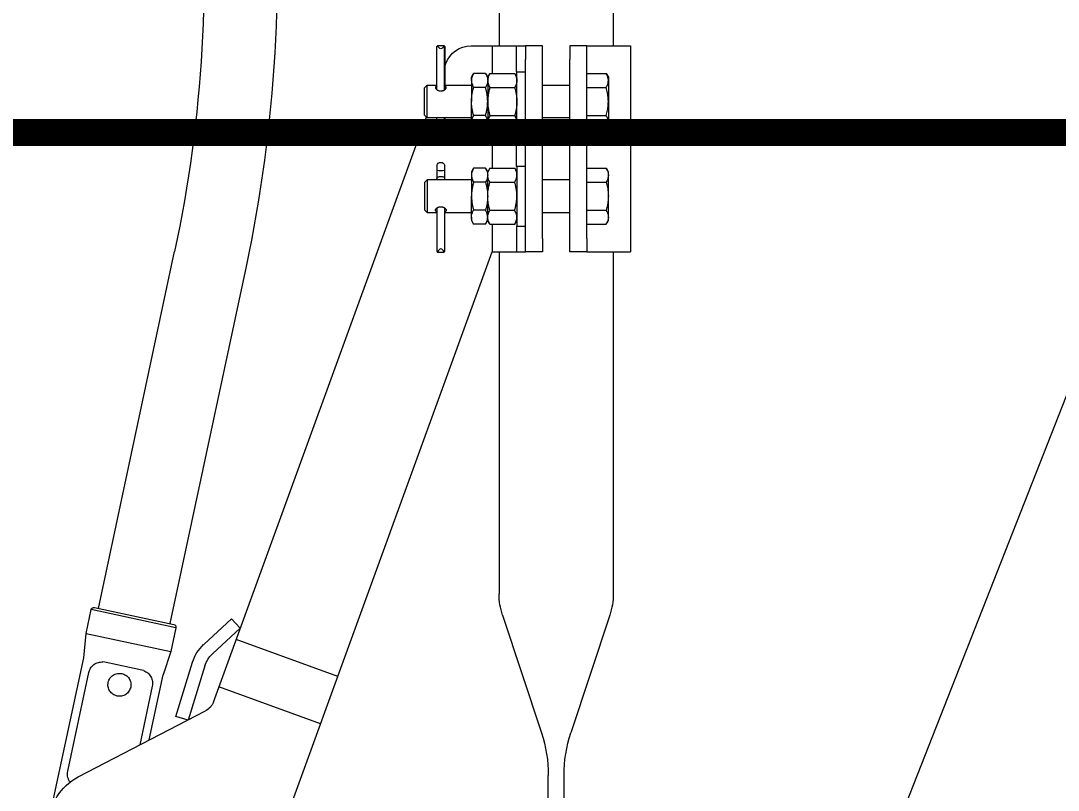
# Model space of a CAD drawing. Header units: millimetres. Extents: x -37020 to 35906, y -101 to 52234.
# Drawn here: x 3.2587 to 3.6423, y 320.8638 to 321.1483 of the extents above; entities that cross this region are included whole.
import ezdxf

# ---------------------------------------------------------------- set-up
doc = ezdxf.new("R2010")
doc.units = ezdxf.units.MM
doc.header["$PDMODE"] = 35
doc.header["$PDSIZE"] = 1
doc.linetypes.add('TRAZO_Y_PUNTO2', pattern=[12.7, 6.35, -3.175, 0, -3.175])
doc.layers.add('Catenaria', color=2, linetype='Continuous')
doc.layers.add('ME-RIELES', color=240, linetype='TRAZO_Y_PUNTO2')
doc.styles.add('Romans', font='romans.shx', dxfattribs={"width": 0.8})
doc.styles.get("Standard").update_dxf_attribs({"font": 'arial.ttf'})
doc.dimstyles.get("Standard").update_dxf_attribs({"dimtxt": 0.18, "dimasz": 0.18, "dimexe": 0.18, "dimexo": 0.0625, "dimgap": 0.09, "dimtad": 0, "dimtih": 1, "dimtoh": 1, "dimdec": 4, "dimzin": 0, "dimdsep": 46, "dimtxsty": 'Standard', "dimcen": 0.09, "dimadec": 0, "dimazin": 0, "dimtfac": 1, "dimtdec": 4, "dimtofl": 0, "dimtmove": 0, "dimatfit": 3, "dimfxl": 1, "dimtolj": 1, "dimtzin": 0, "dimarcsym": 0})

# ---------------------------------------------------------------- blocks, each defined once
blk = doc.blocks.new('ménsula móvil IN G 2.2m')
at = {"color": 252, "linetype": 'Continuous', "lineweight": 15}
for p, q in [((921.57, -432.53), (1460, -221.01)), ((1232.2, -522.55), (1156, -522.55)), ((1156, -535.38), (1156, -522.55)), ((1232.2, -535.38), (1232.2, -522.55)), ((1156, -528.9), (1029.53, -528.9)), ((1642.06, -528.9), (1232.2, -528.9)), ((1021.68, -530.16), (978.14, -544.57)), ((1166.2, -531.5), (1167.6, -530.7)), ((1166.2, -538.65), (1166.2, -531.5)), ((1167.6, -530.7), (1168.8, -530.7)), ((1168.8, -530.7), (1176.6, -530.7)), ((1171.4, -538.65), (1171.4, -531.5)), ((1176.6, -530.7), (1184.39, -530.7)), ((1181.79, -538.65), (1181.79, -531.5)), ((1184.39, -530.7), (1185.6, -530.7)), ((1185.6, -530.7), (1186.99, -531.5)), ((1186.99, -538.65), (1186.99, -531.5)), ((1202.6, -530.7), (1201.2, -531.5)), ((1201.2, -538.65), (1201.2, -531.5)), ((1203.8, -530.7), (1202.6, -530.7)), ((1211.6, -530.7), (1203.8, -530.7)), ((1206.4, -538.65), (1206.4, -531.5)), ((1219.39, -530.7), (1211.6, -530.7)), ((1216.79, -538.65), (1216.79, -531.5)), ((1220.6, -530.7), (1219.39, -530.7)), ((1221.99, -531.5), (1220.6, -530.7)), ((1221.99, -538.65), (1221.99, -531.5)), ((1156, -538.65), (1156, -535.38)), ((1232.2, -538.65), (1232.2, -535.38)), ((1156, -538.65), (1156, -545)), ((1161, -538.65), (1156, -538.65)), ((1161, -538.65), (1227.2, -538.65)), ((1227.2, -538.65), (1232.2, -538.65)), ((1232.2, -538.65), (1232.2, -545)), ((920.49, -547.1), (962.43, -547.1)), ((1156, -545), (1161, -545)), ((1161, -545), (1227.2, -545)), ((1170.6, -555), (1170.6, -545)), ((1182.6, -545), (1182.6, -555)), ((1205.6, -545), (1205.6, -555)), ((1217.6, -555), (1217.6, -545)), ((1232.2, -545), (1227.2, -545)), ((920.49, -552.9), (962.43, -552.9)), ((1021.68, -569.84), (978.14, -555.43)), ((1156, -555), (1156, -561.35)), ((1161, -555), (1156, -555)), ((1161, -555), (1227.2, -555)), ((1227.2, -555), (1232.2, -555)), ((1232.2, -555), (1232.2, -561.35)), ((1156, -561.35), (1161, -561.35)), ((1156, -564.62), (1156, -561.35)), ((1161, -561.35), (1227.2, -561.35)), ((1165.56, -564.52), (1165.56, -561.35)), ((1187.63, -561.35), (1187.63, -564.52)), ((1200.56, -561.35), (1222.63, -561.35)), ((1200.56, -561.35), (1200.56, -564.52)), ((1222.63, -564.52), (1222.63, -561.35)), ((1232.2, -561.35), (1227.2, -561.35)), ((1232.2, -564.62), (1232.2, -561.35)), ((1156, -573.61), (1156, -564.62)), ((1165.6, -564.62), (1156, -564.62)), ((1187.63, -564.52), (1165.56, -564.52)), ((1166.2, -565.33), (1167.6, -564.52)), ((1166.2, -574.52), (1166.2, -565.33)), ((1171.4, -574.52), (1171.4, -565.33)), ((1181.79, -574.52), (1181.79, -565.33)), ((1185.6, -564.52), (1186.99, -565.33)), ((1186.99, -574.52), (1186.99, -565.33)), ((1187.59, -564.62), (1200.6, -564.62)), ((1200.56, -564.52), (1222.63, -564.52)), ((1202.6, -564.52), (1201.2, -565.33)), ((1201.2, -574.52), (1201.2, -565.33)), ((1206.4, -574.52), (1206.4, -565.33)), ((1216.79, -574.52), (1216.79, -565.33)), ((1221.99, -565.33), (1220.6, -564.52)), ((1221.99, -574.52), (1221.99, -565.33)), ((1222.59, -564.62), (1232.2, -564.62)), ((1232.2, -573.61), (1232.2, -564.62)), ((1156, -571.1), (1029.53, -571.1)), ((1642.06, -571.1), (1232.2, -571.1)), ((948.84, -649), (1155.97, -573.61)), ((1166.2, -573.61), (1155.97, -573.61)), ((1167.6, -575.32), (1166.2, -574.52)), ((1166.2, -576.13), (1167.6, -575.32)), ((1167.6, -575.32), (1168.8, -575.32)), ((1168.8, -575.32), (1176.6, -575.32)), ((1176.6, -575.32), (1184.39, -575.32)), ((1184.39, -575.32), (1185.6, -575.32)), ((1186.99, -574.52), (1185.6, -575.32)), ((1185.6, -575.32), (1186.99, -576.13)), ((1201.2, -573.61), (1186.99, -573.61)), ((1201.2, -574.52), (1202.6, -575.32)), ((1202.6, -575.32), (1201.2, -576.13)), ((1203.8, -575.32), (1202.6, -575.32)), ((1211.6, -575.32), (1203.8, -575.32)), ((1219.39, -575.32), (1211.6, -575.32)), ((1220.6, -575.32), (1219.39, -575.32)), ((1220.6, -575.32), (1221.99, -574.52)), ((1221.99, -576.13), (1220.6, -575.32)), ((1232.2, -573.61), (1221.99, -573.61)), ((1232.2, -581.43), (1232.2, -573.61)), ((1166.2, -576.13), (1166.2, -580.52)), ((1171.4, -576.13), (1171.4, -580.52)), ((1181.79, -576.13), (1181.79, -580.52)), ((1186.99, -576.13), (1186.99, -580.52)), ((1201.2, -576.13), (1201.2, -580.52)), ((1206.4, -576.13), (1206.4, -580.52)), ((1216.79, -576.13), (1216.79, -580.52)), ((1221.99, -576.13), (1221.99, -580.52)), ((1167.6, -581.32), (1166.2, -580.52)), ((1168.8, -581.32), (1167.6, -581.32)), ((1168.8, -581.32), (1176.6, -581.32)), ((1170.6, -591.22), (1170.6, -581.32)), ((1184.39, -581.32), (1176.6, -581.32)), ((1182.6, -581.32), (1182.6, -597.69)), ((1185.6, -581.32), (1184.39, -581.32)), ((1186.99, -580.52), (1185.6, -581.32)), ((1201.2, -580.52), (1202.6, -581.32)), ((1202.6, -581.32), (1203.8, -581.32)), ((1203.8, -581.32), (1211.6, -581.32)), ((1205.6, -581.32), (1205.6, -597.69)), ((1219.39, -581.32), (1211.6, -581.32)), ((1217.6, -591.22), (1217.6, -581.32)), ((1219.39, -581.32), (1220.6, -581.32)), ((1220.6, -581.32), (1221.99, -580.52)), ((1155.92, -593.82), (1155.92, -591.48)), ((1172.24, -591.23), (1156.23, -591.23)), ((1172.24, -594.07), (1156.23, -594.07)), ((1156.25, -591.22), (1172.24, -591.22)), ((1172.24, -594.08), (1156.25, -594.08)), ((1170.6, -597.69), (1170.6, -594.08)), ((1182.6, -591.22), (1183.31, -591.22)), ((1183.33, -591.23), (1182.6, -591.23)), ((1183.33, -594.07), (1182.6, -594.07)), ((1183.31, -594.08), (1182.6, -594.08)), ((1183.33, -591.23), (1183.31, -591.22)), ((1183.31, -591.22), (1186.14, -591.22)), ((1183.31, -594.08), (1183.33, -594.07)), ((1186.14, -594.08), (1183.31, -594.08)), ((1183.48, -591.32), (1183.33, -591.23)), ((1186.14, -591.23), (1183.33, -591.23)), ((1183.33, -594.07), (1183.48, -593.98)), ((1186.14, -594.07), (1183.33, -594.07)), ((1183.62, -591.47), (1183.48, -591.32)), ((1183.48, -593.98), (1183.62, -593.83)), ((1183.73, -591.67), (1183.62, -591.47)), ((1183.62, -593.83), (1183.73, -593.63)), ((1183.82, -591.92), (1183.73, -591.67)), ((1183.73, -593.63), (1183.82, -593.38)), ((1183.89, -592.2), (1183.82, -591.92)), ((1183.82, -593.38), (1183.89, -593.1)), ((1183.92, -592.5), (1183.89, -592.2)), ((1183.89, -593.1), (1183.92, -592.8)), ((1183.92, -592.8), (1183.92, -592.5)), ((1186.14, -591.23), (1186.14, -591.22)), ((1186.14, -591.22), (1187.89, -591.22)), ((1187.93, -591.23), (1186.14, -591.23)), ((1186.14, -594.08), (1186.14, -594.07)), ((1187.93, -594.07), (1186.14, -594.07)), ((1187.89, -594.08), (1186.14, -594.08)), ((1200.26, -591.23), (1202.06, -591.23)), ((1200.26, -594.07), (1202.06, -594.07)), ((1202.05, -591.22), (1200.3, -591.22)), ((1200.3, -594.08), (1202.05, -594.08)), ((1202.06, -591.23), (1202.05, -591.22)), ((1204.88, -591.22), (1202.05, -591.22)), ((1202.05, -594.08), (1202.06, -594.07)), ((1202.05, -594.08), (1204.88, -594.08)), ((1202.06, -591.23), (1204.86, -591.23)), ((1202.06, -594.07), (1204.86, -594.07)), ((1204.27, -592.5), (1204.31, -592.2)), ((1204.27, -592.8), (1204.27, -592.5)), ((1204.31, -593.1), (1204.27, -592.8)), ((1204.31, -592.2), (1204.37, -591.92)), ((1204.37, -593.38), (1204.31, -593.1)), ((1204.37, -591.92), (1204.46, -591.67)), ((1204.46, -593.63), (1204.37, -593.38)), ((1204.46, -591.67), (1204.58, -591.47)), ((1204.58, -593.83), (1204.46, -593.63)), ((1204.58, -591.47), (1204.71, -591.32)), ((1204.71, -593.98), (1204.58, -593.83)), ((1204.71, -591.32), (1204.86, -591.23)), ((1204.86, -594.07), (1204.71, -593.98)), ((1204.86, -591.23), (1204.88, -591.22)), ((1204.86, -591.23), (1205.6, -591.23)), ((1204.88, -594.08), (1204.86, -594.07)), ((1204.86, -594.07), (1205.6, -594.07)), ((1205.6, -591.22), (1204.88, -591.22)), ((1204.88, -594.08), (1205.6, -594.08)), ((1231.94, -591.22), (1215.95, -591.22)), ((1215.95, -591.23), (1231.96, -591.23)), ((1215.95, -594.07), (1231.96, -594.07)), ((1215.95, -594.08), (1231.94, -594.08)), ((1217.6, -597.69), (1217.6, -594.08)), ((1224.53, -591.22), (1225.62, -590.83)), ((1232.28, -593.82), (1232.28, -591.48)), ((989.56, -676.75), (1205.91, -598)), ((1182.6, -597.69), (1170.6, -597.69)), ((1171.56, -598.65), (1170.6, -597.69)), ((1182.6, -597.69), (1181.63, -598.65)), ((1205.6, -597.69), (1217.6, -597.69)), ((1205.6, -597.69), (1206.56, -598.65)), ((1216.63, -598.65), (1217.6, -597.69)), ((1181.63, -598.65), (1171.56, -598.65)), ((1206.56, -598.65), (1216.63, -598.65)), ((999.01, -630.74), (1012.69, -668.33)), ((981.48, -637.12), (995.16, -674.71)), ((1007.32, -677.11), (1016.86, -666.81)), ((1020.35, -670.04), (1016.86, -666.81)), ((1150.57, -664.69), (1018.54, -692.87)), ((1010.85, -680.3), (1020.35, -670.04)), ((961.84, -726.74), (986.29, -679.62)), ((1002.94, -679.87), (982.83, -686.09)), ((982.83, -686.09), (984.24, -690.64)), ((984.24, -690.64), (1004.28, -684.44)), ((1008.24, -692.51), (999.64, -695.36)), ((1017.04, -690.63), (1008.23, -692.51)), ((1014.91, -723.8), (1008.23, -692.51)), ((1017.04, -690.63), (1023.72, -721.92)), ((1024.49, -720.74), (1018.23, -691.4)), ((1024.17, -719.27), (1156.2, -691.1)), ((975.6, -700.49), (999.64, -695.36)), ((999.64, -695.36), (999.64, -695.36)), ((995.43, -699.33), (973.72, -703.96)), ((1001.16, -702.47), (1001.31, -703.19)), ((1001.31, -703.19), (1004.24, -716.88)), ((1004.24, -716.88), (1004.39, -717.59)), ((950.28, -736.57), (1005.91, -724.7)), ((963.96, -730.59), (1000.44, -722.8)), ((1005.91, -724.7), (1014.92, -723.8)), ((1005.91, -724.7), (1005.91, -724.7)), ((1014.91, -723.8), (1023.72, -721.92))]:
    blk.add_line(p, q, dxfattribs=at)
for centre, radius, start, end in [((1029.53, -553.9), 25, 90, 108.3098), ((962.43, -497.1), 50, 270, 288.3098), ((962.43, -602.9), 50, 71.6902, 90), ((1029.53, -546.1), 25, 251.6902, 270), ((1222.2, -581.43), 10, 290.0001, 0), ((1190.95, -592.65), 5.02, 163.5357, 196.4643), ((1187.89, -591.45), 0.23, 79.0376, 90), ((1187.89, -593.85), 0.23, 270, 280.9624), ((1187.66, -592.65), 1.45, 280.9624, 79.0376), ((1200.54, -592.65), 1.45, 100.9624, 259.0376), ((1200.3, -591.45), 0.23, 90, 100.9624), ((1200.3, -593.85), 0.23, 259.0376, 270), ((1197.24, -592.65), 5.02, 343.5357, 16.4643), ((1259.3, -1174.2), 520.98, 67.0463, 102.0463), ((991.61, -682.38), 6, 110.0001, 152.5819), ((999.98, -670.32), 10, 287.1911, 317.1911), ((999.85, -670.11), 15, 287.1911, 316.9454), ((999.85, -670.11), 15, 316.9454, 317.1911), ((1259.3, -1174.2), 493.98, 67.0463, 102.0463), ((1017.25, -691.61), 1, 12.0463, 102.0463), ((1023.51, -720.95), 1, 282.0463, 12.0463), ((944.09, -717.53), 20, 270, 332.5819)]:
    blk.add_arc(centre, radius, start, end, dxfattribs=at)
at = {"color": 252, "linetype": 'Continuous', "lineweight": 15, "extrusion": (0, 0, -1)}
for centre, major_axis, ratio, start_param, end_param in [((1156.38, -592.65), (0, 1.45), 0.534873, -0.637368, -0.191329), ((1154.19, -592.65), (2.89, 0), 0.501149, -0.933429, 0.933429), ((1156.38, -592.65), (0, 1.45), 0.534873, 3.332922, 3.77896), ((1156.25, -591.45), (0, 0.23), 0.534873, -0.191329, 0), ((1156.25, -593.85), (0, 0.23), 0.534873, 3.141593, 3.332922)]:
    blk.add_ellipse(centre, major_axis=major_axis, ratio=ratio, start_param=start_param, end_param=end_param, dxfattribs=at)
at = {"color": 252, "linetype": 'Continuous', "lineweight": 15}
for centre, major_axis, ratio, start_param, end_param in [((1234, -592.65), (-2.89, 0), 0.501149, 5.349757, 7.216614), ((1231.94, -591.45), (0, 0.23), 0.534873, 6.091856, 6.283185), ((1231.94, -593.85), (0, 0.23), 0.534873, 3.141593, 3.332922), ((1231.82, -592.65), (0, 1.45), 0.534873, 5.645818, 6.091856), ((1231.82, -592.65), (0, 1.45), 0.534873, 3.332922, 3.77896)]:
    blk.add_ellipse(centre, major_axis=major_axis, ratio=ratio, start_param=start_param, end_param=end_param, dxfattribs=at)
for points, knots in [([(1168.8, -530.7), (1168.74, -530.7), (1168.48, -530.7), (1168.01, -530.77), (1167.4, -530.93), (1166.8, -531.18), (1166.4, -531.39), (1166.2, -531.5)], [0, 0, 0, 0, 0.070056, 0.300425, 0.53083, 0.765392, 1, 1, 1, 1]), ([(1171.4, -531.5), (1171.19, -531.39), (1170.77, -531.16), (1170.12, -530.91), (1169.47, -530.73), (1169.02, -530.71), (1168.8, -530.7)], [0, 0, 0, 0, 0.2477112, 0.4953655, 0.7477053, 1, 1, 1, 1]), ([(1176.6, -530.7), (1176.25, -530.71), (1175.54, -530.72), (1174.49, -530.83), (1173.44, -531), (1172.41, -531.22), (1171.73, -531.41), (1171.4, -531.5)], [0, 0, 0, 0, 0.199457, 0.398929, 0.601454, 0.804007, 1, 1, 1, 1]), ([(1181.79, -531.5), (1181.13, -531.33), (1180.14, -531.06), (1178.79, -530.84), (1177.72, -530.72), (1176.98, -530.71), (1176.6, -530.7)], [0, 0, 0, 0, 0.387945, 0.583937, 0.779906, 1, 1, 1, 1]), ([(1184.39, -530.7), (1184.33, -530.7), (1184.06, -530.7), (1183.6, -530.77), (1182.99, -530.93), (1182.39, -531.18), (1181.99, -531.39), (1181.79, -531.5)], [0, 0, 0, 0, 0.070056, 0.300425, 0.53083, 0.765392, 1, 1, 1, 1]), ([(1186.99, -531.5), (1186.78, -531.39), (1186.36, -531.16), (1185.71, -530.91), (1185.06, -530.73), (1184.61, -530.71), (1184.39, -530.7)], [0, 0, 0, 0, 0.247711, 0.495365, 0.747705, 1, 1, 1, 1]), ([(1201.2, -531.5), (1201.41, -531.39), (1201.83, -531.16), (1202.48, -530.91), (1203.14, -530.73), (1203.58, -530.71), (1203.8, -530.7)], [0, 0, 0, 0, 0.247711, 0.495365, 0.747705, 1, 1, 1, 1]), ([(1203.8, -530.7), (1203.86, -530.7), (1204.13, -530.7), (1204.59, -530.77), (1205.2, -530.93), (1205.8, -531.18), (1206.2, -531.39), (1206.4, -531.5)], [0, 0, 0, 0, 0.070056, 0.300425, 0.53083, 0.765392, 1, 1, 1, 1]), ([(1206.4, -531.5), (1207.06, -531.33), (1208.05, -531.06), (1209.41, -530.84), (1210.48, -530.72), (1211.21, -530.71), (1211.6, -530.7)], [0, 0, 0, 0, 0.387945, 0.583937, 0.779906, 1, 1, 1, 1]), ([(1211.6, -530.7), (1211.95, -530.71), (1212.65, -530.72), (1213.7, -530.83), (1214.75, -531), (1215.78, -531.22), (1216.46, -531.41), (1216.79, -531.5)], [0, 0, 0, 0, 0.199457, 0.398929, 0.601454, 0.804007, 1, 1, 1, 1]), ([(1216.79, -531.5), (1217, -531.39), (1217.42, -531.16), (1218.07, -530.91), (1218.72, -530.73), (1219.17, -530.71), (1219.39, -530.7)], [0, 0, 0, 0, 0.2477112, 0.4953655, 0.7477053, 1, 1, 1, 1]), ([(1219.39, -530.7), (1219.45, -530.7), (1219.72, -530.7), (1220.18, -530.77), (1220.79, -530.93), (1221.39, -531.18), (1221.79, -531.39), (1221.99, -531.5)], [0, 0, 0, 0, 0.070056, 0.300425, 0.53083, 0.765392, 1, 1, 1, 1]), ([(1166.2, -565.33), (1166.41, -565.21), (1166.83, -564.98), (1167.48, -564.73), (1168.14, -564.56), (1168.58, -564.54), (1168.8, -564.52)], [0, 0, 0, 0, 0.247269, 0.495363, 0.746874, 1, 1, 1, 1]), ([(1168.8, -564.52), (1168.86, -564.53), (1169.19, -564.53), (1169.66, -564.6), (1170.19, -564.76), (1170.73, -564.97), (1171.13, -565.18), (1171.4, -565.33)], [0, 0, 0, 0, 0.070059, 0.376588, 0.530821, 0.683101, 1, 1, 1, 1]), ([(1171.4, -565.33), (1171.82, -565.21), (1172.66, -564.98), (1173.95, -564.73), (1175.26, -564.56), (1176.15, -564.54), (1176.6, -564.52)], [0, 0, 0, 0, 0.247269, 0.495363, 0.746874, 1, 1, 1, 1]), ([(1176.6, -564.52), (1176.72, -564.53), (1177.25, -564.53), (1178.18, -564.59), (1179.39, -564.76), (1180.6, -565), (1181.39, -565.22), (1181.79, -565.33)], [0, 0, 0, 0, 0.070056, 0.299813, 0.530831, 0.765026, 1, 1, 1, 1]), ([(1181.79, -565.33), (1182.01, -565.21), (1182.54, -564.92), (1183.25, -564.67), (1183.9, -564.54), (1184.23, -564.53), (1184.39, -564.52)], [0, 0, 0, 0, 0.257198, 0.62627, 0.81314, 1, 1, 1, 1]), ([(1184.39, -564.52), (1184.63, -564.54), (1185.18, -564.57), (1186.05, -564.83), (1186.68, -565.16), (1186.99, -565.33)], [0, 0, 0, 0, 0.268407, 0.632373, 1, 1, 1, 1]), ([(1203.8, -564.52), (1203.57, -564.54), (1203.01, -564.57), (1202.14, -564.83), (1201.52, -565.16), (1201.2, -565.33)], [0, 0, 0, 0, 0.268407, 0.632373, 1, 1, 1, 1]), ([(1206.4, -565.33), (1206.18, -565.21), (1205.65, -564.92), (1204.95, -564.67), (1204.29, -564.54), (1203.97, -564.53), (1203.8, -564.52)], [0, 0, 0, 0, 0.257198, 0.62627, 0.81314, 1, 1, 1, 1]), ([(1211.6, -564.52), (1211.47, -564.53), (1210.95, -564.53), (1210.01, -564.59), (1208.8, -564.76), (1207.59, -565), (1206.8, -565.22), (1206.4, -565.33)], [0, 0, 0, 0, 0.070056, 0.299813, 0.530831, 0.765026, 1, 1, 1, 1]), ([(1216.79, -565.33), (1216.37, -565.21), (1215.53, -564.98), (1214.24, -564.73), (1212.93, -564.56), (1212.04, -564.54), (1211.6, -564.52)], [0, 0, 0, 0, 0.247269, 0.495363, 0.746874, 1, 1, 1, 1]), ([(1219.39, -564.52), (1219.33, -564.53), (1219, -564.53), (1218.53, -564.6), (1218, -564.76), (1217.46, -564.97), (1217.06, -565.18), (1216.79, -565.33)], [0, 0, 0, 0, 0.070059, 0.376588, 0.530821, 0.683101, 1, 1, 1, 1]), ([(1221.99, -565.33), (1221.78, -565.21), (1221.36, -564.98), (1220.71, -564.73), (1220.06, -564.56), (1219.61, -564.54), (1219.39, -564.52)], [0, 0, 0, 0, 0.247269, 0.495363, 0.746874, 1, 1, 1, 1]), ([(1166.2, -574.52), (1166.41, -574.64), (1166.83, -574.87), (1167.48, -575.12), (1168.14, -575.29), (1168.58, -575.31), (1168.8, -575.32)], [0, 0, 0, 0, 0.247269, 0.495363, 0.746874, 1, 1, 1, 1]), ([(1166.2, -576.13), (1166.42, -576.01), (1166.95, -575.72), (1167.66, -575.47), (1168.31, -575.34), (1168.64, -575.33), (1168.8, -575.32)], [0, 0, 0, 0, 0.257198, 0.62627, 0.81314, 1, 1, 1, 1]), ([(1168.8, -575.32), (1168.86, -575.32), (1169.13, -575.32), (1169.59, -575.26), (1170.2, -575.09), (1170.8, -574.85), (1171.2, -574.63), (1171.4, -574.52)], [0, 0, 0, 0, 0.070056, 0.299813, 0.530831, 0.765026, 1, 1, 1, 1]), ([(1168.8, -575.32), (1169.04, -575.34), (1169.59, -575.37), (1170.47, -575.63), (1171.09, -575.96), (1171.4, -576.13)], [0, 0, 0, 0, 0.268407, 0.632373, 1, 1, 1, 1]), ([(1171.4, -574.52), (1171.82, -574.64), (1172.66, -574.87), (1173.95, -575.12), (1175.26, -575.29), (1176.15, -575.31), (1176.6, -575.32)], [0, 0, 0, 0, 0.247269, 0.495363, 0.746874, 1, 1, 1, 1]), ([(1176.6, -575.32), (1176.47, -575.33), (1175.95, -575.33), (1175.01, -575.39), (1173.8, -575.56), (1172.59, -575.8), (1171.8, -576.02), (1171.4, -576.13)], [0, 0, 0, 0, 0.0700556, 0.2998126, 0.5308313, 0.7650256, 1, 1, 1, 1]), ([(1176.6, -575.32), (1176.72, -575.32), (1177.25, -575.32), (1178.18, -575.26), (1179.39, -575.09), (1180.6, -574.85), (1181.39, -574.63), (1181.79, -574.52)], [0, 0, 0, 0, 0.070056, 0.299813, 0.530831, 0.765026, 1, 1, 1, 1]), ([(1181.79, -576.13), (1181.37, -576.01), (1180.53, -575.78), (1179.24, -575.53), (1177.93, -575.36), (1177.04, -575.34), (1176.6, -575.32)], [0, 0, 0, 0, 0.247711, 0.495365, 0.747705, 1, 1, 1, 1]), ([(1181.79, -574.52), (1182.01, -574.64), (1182.54, -574.93), (1183.25, -575.18), (1183.9, -575.31), (1184.23, -575.32), (1184.39, -575.32)], [0, 0, 0, 0, 0.257198, 0.62627, 0.81314, 1, 1, 1, 1]), ([(1184.39, -575.32), (1184.33, -575.33), (1184.06, -575.33), (1183.6, -575.39), (1182.99, -575.56), (1182.39, -575.8), (1181.99, -576.02), (1181.79, -576.13)], [0, 0, 0, 0, 0.070056, 0.300425, 0.53083, 0.765392, 1, 1, 1, 1]), ([(1184.39, -575.32), (1184.63, -575.31), (1185.18, -575.28), (1186.05, -575.02), (1186.68, -574.69), (1186.99, -574.52)], [0, 0, 0, 0, 0.268407, 0.632373, 1, 1, 1, 1]), ([(1186.99, -576.13), (1186.78, -576.01), (1186.36, -575.78), (1185.71, -575.53), (1185.06, -575.36), (1184.61, -575.34), (1184.39, -575.32)], [0, 0, 0, 0, 0.247269, 0.495363, 0.746874, 1, 1, 1, 1]), ([(1203.8, -575.32), (1203.57, -575.31), (1203.01, -575.28), (1202.14, -575.02), (1201.52, -574.69), (1201.2, -574.52)], [0, 0, 0, 0, 0.268407, 0.632373, 1, 1, 1, 1]), ([(1201.2, -576.13), (1201.41, -576.01), (1201.83, -575.78), (1202.48, -575.53), (1203.14, -575.36), (1203.58, -575.34), (1203.8, -575.32)], [0, 0, 0, 0, 0.247269, 0.495363, 0.746874, 1, 1, 1, 1]), ([(1206.4, -574.52), (1206.18, -574.64), (1205.65, -574.93), (1204.95, -575.18), (1204.29, -575.31), (1203.97, -575.32), (1203.8, -575.32)], [0, 0, 0, 0, 0.257198, 0.62627, 0.81314, 1, 1, 1, 1]), ([(1203.8, -575.32), (1203.86, -575.33), (1204.13, -575.33), (1204.59, -575.39), (1205.2, -575.56), (1205.8, -575.8), (1206.2, -576.02), (1206.4, -576.13)], [0, 0, 0, 0, 0.070056, 0.300425, 0.53083, 0.765392, 1, 1, 1, 1]), ([(1211.6, -575.32), (1211.47, -575.32), (1210.95, -575.32), (1210.01, -575.26), (1208.8, -575.09), (1207.59, -574.85), (1206.8, -574.63), (1206.4, -574.52)], [0, 0, 0, 0, 0.070056, 0.299813, 0.530831, 0.765026, 1, 1, 1, 1]), ([(1206.4, -576.13), (1206.82, -576.01), (1207.66, -575.78), (1208.95, -575.53), (1210.27, -575.36), (1211.15, -575.34), (1211.6, -575.32)], [0, 0, 0, 0, 0.247711, 0.495365, 0.747705, 1, 1, 1, 1]), ([(1216.79, -574.52), (1216.37, -574.64), (1215.53, -574.87), (1214.24, -575.12), (1212.93, -575.29), (1212.04, -575.31), (1211.6, -575.32)], [0, 0, 0, 0, 0.247269, 0.495363, 0.746874, 1, 1, 1, 1]), ([(1211.6, -575.32), (1211.72, -575.33), (1212.25, -575.33), (1213.18, -575.39), (1214.39, -575.56), (1215.6, -575.8), (1216.39, -576.02), (1216.79, -576.13)], [0, 0, 0, 0, 0.0700556, 0.2998126, 0.5308313, 0.7650256, 1, 1, 1, 1]), ([(1219.39, -575.32), (1219.33, -575.32), (1219.07, -575.32), (1218.6, -575.26), (1217.99, -575.09), (1217.39, -574.85), (1216.99, -574.63), (1216.79, -574.52)], [0, 0, 0, 0, 0.070056, 0.299813, 0.530831, 0.765026, 1, 1, 1, 1]), ([(1219.39, -575.32), (1219.15, -575.34), (1218.6, -575.37), (1217.73, -575.63), (1217.1, -575.96), (1216.79, -576.13)], [0, 0, 0, 0, 0.268407, 0.632373, 1, 1, 1, 1]), ([(1221.99, -574.52), (1221.78, -574.64), (1221.36, -574.87), (1220.71, -575.12), (1220.06, -575.29), (1219.61, -575.31), (1219.39, -575.32)], [0, 0, 0, 0, 0.247269, 0.495363, 0.746874, 1, 1, 1, 1]), ([(1221.99, -576.13), (1221.77, -576.01), (1221.24, -575.72), (1220.53, -575.47), (1219.88, -575.34), (1219.55, -575.33), (1219.39, -575.32)], [0, 0, 0, 0, 0.257198, 0.62627, 0.81314, 1, 1, 1, 1]), ([(1166.2, -580.52), (1166.31, -580.58), (1166.53, -580.7), (1167.07, -580.97), (1167.66, -581.18), (1168.31, -581.31), (1168.64, -581.32), (1168.8, -581.32)], [0, 0, 0, 0, 0.12856, 0.257217, 0.62628, 0.813145, 1, 1, 1, 1]), ([(1168.8, -581.32), (1169.04, -581.31), (1169.59, -581.28), (1170.47, -581.02), (1171.09, -580.69), (1171.4, -580.52)], [0, 0, 0, 0, 0.268407, 0.632373, 1, 1, 1, 1]), ([(1176.6, -581.32), (1176.47, -581.32), (1175.95, -581.32), (1175.01, -581.26), (1173.8, -581.09), (1172.59, -580.85), (1171.8, -580.63), (1171.4, -580.52)], [0, 0, 0, 0, 0.0700556, 0.2998126, 0.5308313, 0.7650256, 1, 1, 1, 1]), ([(1181.79, -580.52), (1181.37, -580.64), (1180.53, -580.87), (1179.24, -581.12), (1177.93, -581.29), (1177.04, -581.31), (1176.6, -581.32)], [0, 0, 0, 0, 0.247269, 0.495363, 0.746874, 1, 1, 1, 1]), ([(1184.39, -581.32), (1184.33, -581.32), (1184.07, -581.32), (1183.6, -581.26), (1182.99, -581.09), (1182.39, -580.85), (1181.99, -580.63), (1181.79, -580.52)], [0, 0, 0, 0, 0.070056, 0.299813, 0.530831, 0.765026, 1, 1, 1, 1]), ([(1186.99, -580.52), (1186.78, -580.64), (1186.36, -580.87), (1185.71, -581.12), (1185.06, -581.29), (1184.61, -581.31), (1184.39, -581.32)], [0, 0, 0, 0, 0.247269, 0.495363, 0.746874, 1, 1, 1, 1]), ([(1201.2, -580.52), (1201.41, -580.64), (1201.83, -580.87), (1202.48, -581.12), (1203.14, -581.29), (1203.58, -581.31), (1203.8, -581.32)], [0, 0, 0, 0, 0.247269, 0.495363, 0.746874, 1, 1, 1, 1]), ([(1203.8, -581.32), (1203.86, -581.32), (1204.13, -581.32), (1204.59, -581.26), (1205.2, -581.09), (1205.8, -580.85), (1206.2, -580.63), (1206.4, -580.52)], [0, 0, 0, 0, 0.070056, 0.299813, 0.530831, 0.765026, 1, 1, 1, 1]), ([(1206.4, -580.52), (1206.82, -580.64), (1207.66, -580.87), (1208.95, -581.12), (1210.26, -581.29), (1211.15, -581.31), (1211.6, -581.32)], [0, 0, 0, 0, 0.247269, 0.495363, 0.746874, 1, 1, 1, 1]), ([(1211.6, -581.32), (1211.72, -581.32), (1212.25, -581.32), (1213.18, -581.26), (1214.39, -581.09), (1215.6, -580.85), (1216.39, -580.63), (1216.79, -580.52)], [0, 0, 0, 0, 0.0700556, 0.2998126, 0.5308313, 0.7650256, 1, 1, 1, 1]), ([(1219.39, -581.32), (1219.15, -581.31), (1218.6, -581.28), (1217.73, -581.02), (1217.1, -580.69), (1216.79, -580.52)], [0, 0, 0, 0, 0.268407, 0.632373, 1, 1, 1, 1]), ([(1221.99, -580.52), (1221.88, -580.58), (1221.66, -580.7), (1221.13, -580.97), (1220.53, -581.18), (1219.88, -581.31), (1219.55, -581.32), (1219.39, -581.32)], [0, 0, 0, 0, 0.12856, 0.257217, 0.62628, 0.813145, 1, 1, 1, 1]), ([(1170.84, -594.08), (1170.85, -594.09), (1170.87, -594.18), (1170.93, -594.32), (1171.04, -594.49), (1171.17, -594.6), (1171.32, -594.65), (1171.49, -594.65), (1171.66, -594.6), (1171.84, -594.49), (1172.03, -594.34), (1172.2, -594.14), (1172.37, -593.9), (1172.51, -593.62), (1172.62, -593.3), (1172.68, -592.98), (1172.7, -592.64), (1172.68, -592.31), (1172.62, -592), (1172.52, -591.71), (1172.39, -591.43), (1172.23, -591.19), (1172.05, -590.98), (1171.85, -590.81), (1171.66, -590.7), (1171.48, -590.65), (1171.31, -590.65), (1171.17, -590.7), (1171.04, -590.81), (1170.94, -590.96), (1170.88, -591.1), (1170.85, -591.2), (1170.85, -591.22)], [0, 0, 0, 0, 0.003682, 0.039936, 0.076077, 0.113337, 0.148204, 0.184166, 0.217713, 0.25221, 0.286234, 0.321161, 0.356766, 0.393373, 0.429418, 0.466605, 0.501023, 0.536512, 0.56981, 0.604018, 0.638396, 0.673681, 0.709667, 0.746706, 0.782399, 0.81923, 0.85327, 0.888331, 0.92188, 0.956338, 0.991139, 1, 1, 1, 1]), ([(1217.35, -594.08), (1217.35, -594.09), (1217.32, -594.18), (1217.26, -594.32), (1217.15, -594.49), (1217.02, -594.6), (1216.87, -594.65), (1216.71, -594.65), (1216.53, -594.6), (1216.35, -594.49), (1216.17, -594.34), (1215.99, -594.14), (1215.83, -593.9), (1215.68, -593.62), (1215.58, -593.3), (1215.51, -592.98), (1215.49, -592.64), (1215.51, -592.31), (1215.58, -592), (1215.67, -591.71), (1215.81, -591.43), (1215.97, -591.19), (1216.15, -590.98), (1216.34, -590.81), (1216.53, -590.7), (1216.71, -590.65), (1216.88, -590.65), (1217.02, -590.7), (1217.15, -590.81), (1217.25, -590.96), (1217.32, -591.1), (1217.34, -591.2), (1217.35, -591.22)], [0, 0, 0, 0, 0.003682, 0.039936, 0.076077, 0.113337, 0.148204, 0.184166, 0.217713, 0.25221, 0.286234, 0.321161, 0.356766, 0.393373, 0.429418, 0.466605, 0.501023, 0.536512, 0.56981, 0.604018, 0.638396, 0.673681, 0.709667, 0.746706, 0.782399, 0.81923, 0.85327, 0.888331, 0.92188, 0.956338, 0.991139, 1, 1, 1, 1]), ([(1001.16, -702.47), (1000.91, -701.95), (1000.38, -700.88), (998.93, -699.75), (997.19, -699.14), (996.01, -699.27), (995.43, -699.33)], [0, 0, 0, 0, 0.241903, 0.5, 0.758093, 1, 1, 1, 1]), ([(1000.09, -710.61), (999.91, -710.08), (999.55, -709.01), (998.3, -707.84), (996.72, -707.21), (995.02, -707.23), (993.46, -707.9), (992.28, -709.12), (991.61, -710.71), (991.72, -711.82), (991.78, -712.38)], [0, 0, 0, 0, 0.125001, 0.25, 0.375, 0.500001, 0.625, 0.750001, 0.875002, 1, 1, 1, 1]), ([(991.78, -712.38), (991.95, -712.91), (992.31, -713.97), (993.57, -715.15), (995.14, -715.78), (996.84, -715.76), (998.41, -715.09), (999.58, -713.87), (1000.25, -712.28), (1000.14, -711.16), (1000.09, -710.61)], [0, 0, 0, 0, 0.125, 0.249999, 0.375001, 0.500001, 0.625002, 0.750001, 0.874997, 1, 1, 1, 1]), ([(1000.44, -722.8), (1000.99, -722.63), (1002.13, -722.26), (1003.46, -720.99), (1004.32, -719.36), (1004.37, -718.17), (1004.39, -717.59)], [0, 0, 0, 0, 0.241907, 0.499997, 0.758092, 1, 1, 1, 1]), ([(959.95, -729.74), (960.03, -729.8), (960.39, -730.07), (961.1, -730.41), (962.36, -730.78), (963.33, -730.68), (963.96, -730.61)], [0.1127305, 0.1127305, 0.1127305, 0.1127305, 0.1767917, 0.3935293, 0.6057593, 1, 1, 1, 1])]:
    blk.add_open_spline(points, degree=3, knots=knots, dxfattribs=at)
blk = doc.blocks.new('*D249')
at = {"layer": 'Defpoints', "color": 0, "transparency": 16777216}
for p in [(-13.0402, 322.00375), (8.28247, 319.82484), (8.25644, 319.57008)]:
    blk.add_point(p, dxfattribs=at)
at = {"layer": 'Catenaria', "color": 3, "linetype": 'Continuous', "transparency": 16777216, "insert": (-1.86939, 320.98177), "char_height": 0.5, "attachment_point": 5, "rotation": 354.1653, "style": 'Romans'}
blk.add_mtext('\\A1;21.43', dxfattribs=at)

msp = doc.modelspace()

# ---------------------------------------------------------------- linework, layer by layer
at = {"layer": 'ME-RIELES', "color": 8, "ltscale": 0.1, "const_width": 0.01}
msp.add_lwpolyline([(-342.28652, 321.123), (59.31974, 321.10445)], dxfattribs=at)

# ---------------------------------------------------------------- block references
at = {"xscale": -0.001, "yscale": 0.001, "zscale": 0.001, "rotation": 270}
msp.add_blockref('ménsula móvil IN G 2.2m', (4.00665, 319.90685), dxfattribs=at)

# ---------------------------------------------------------------- dimensions: what is measured, and where the dimension line sits
at = {"layer": 'Catenaria', "linetype": 'Continuous'}
dim = msp.add_linear_dim(base=(8.25644, 319.57008), p1=(-13.0402, 322.00375), p2=(8.28247, 319.82484, -11.48), angle=354.1653, dimstyle='Standard', override={"dimscale": 0.1, "dimtxt": 5, "dimasz": 2.5, "dimexe": 1, "dimexo": 1, "dimgap": 1.25, "dimtad": 1, "dimtih": 0, "dimtoh": 0, "dimdec": 2, "dimzin": 1, "dimtxsty": 'Romans', "dimcen": 1, "dimse1": 1, "dimse2": 1, "dimsd1": 1, "dimsd2": 1, "dimclrd": 2, "dimclre": 1, "dimclrt": 3, "dimaunit": 1, "dimadec": 3, "dimtdec": 2, "dimtix": 1, "dimtofl": 1, "dimatfit": 0, "dimtzin": 8}, dxfattribs=at)
dim.commit()
dim.dimension.update_dxf_attribs({"geometry": '*D249', "text_midpoint": (-1.90751, 320.60871), "dimtype": 161})

doc.saveas('drawing.dxf')
